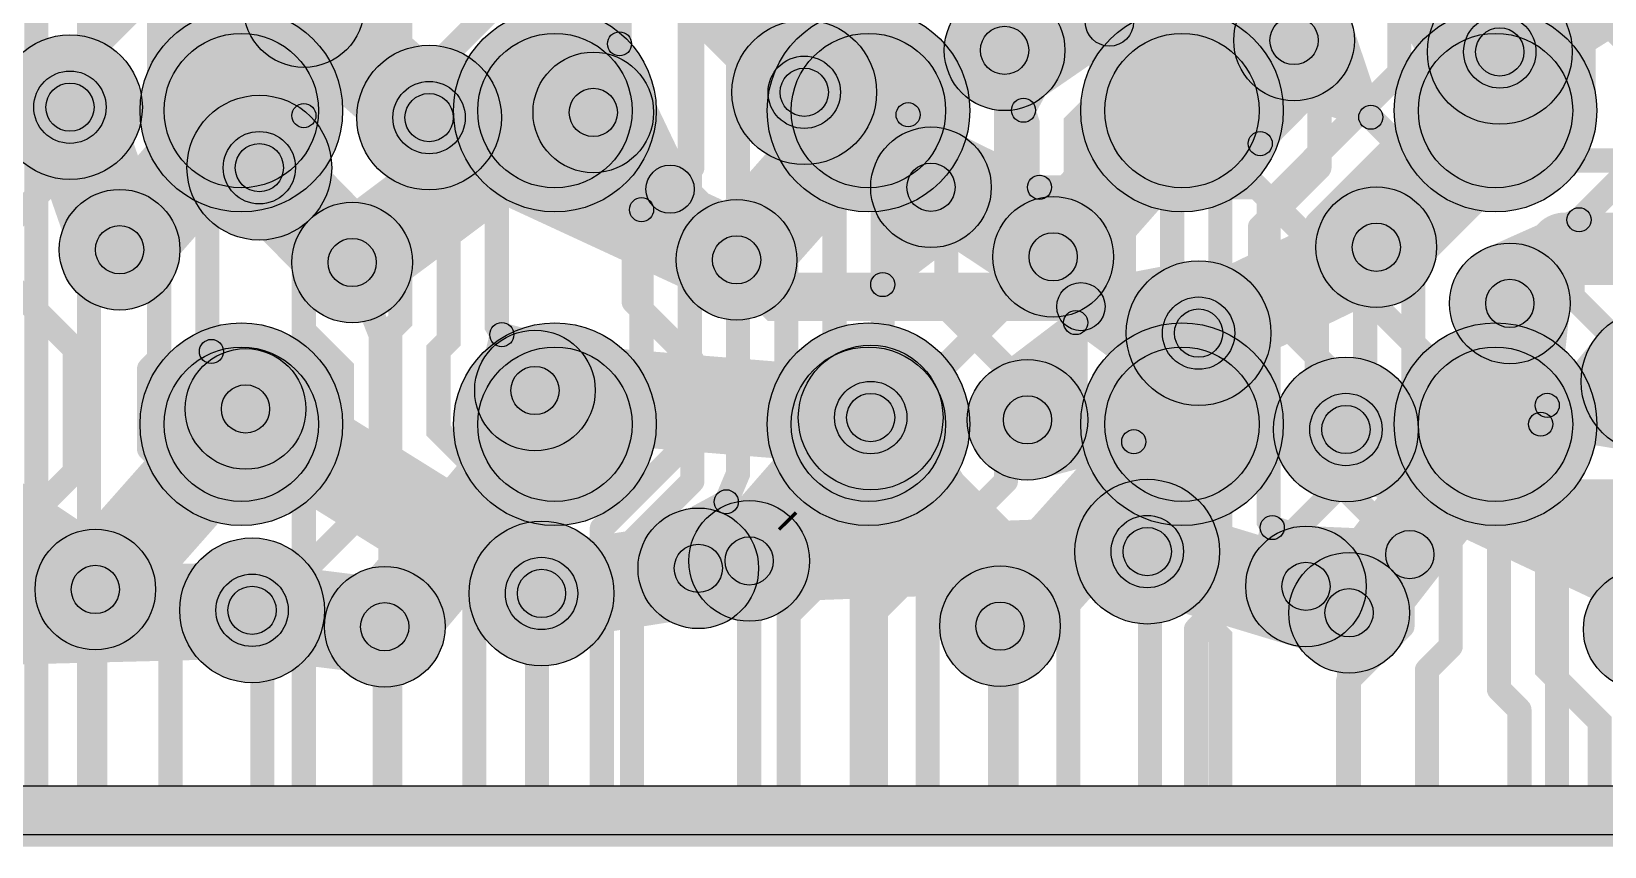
# Model space of a CAD drawing. Extents: x -8.7 to 8.7, y -8.7 to 8.7.
# Drawn here: x -6.935 to -3.674, y -8.675 to -6.986 of the extents above; entities that cross this region are included whole.
import ezdxf

# ---------------------------------------------------------------- set-up
doc = ezdxf.new("R2010")
doc.units = 0
doc.header["$MEASUREMENT"] = 0
doc.layers.get('0').update_dxf_attribs({"color": 1, "linetype": 'CONTINUOUS'})
for name, color, linetype in [('BOTTOMSOLDERMASK', 111, 'CONTINUOUS'), ('DRILL_1', 232, 'CONTINUOUS'), ('DRILL_2', 3, 'CONTINUOUS'), ('DRILL_3', 254, 'CONTINUOUS'), ('ETCHBACK_L01', 22, 'CONTINUOUS'), ('L01', 3, 'CONTINUOUS'), ('L02', 241, 'CONTINUOUS'), ('L03', 151, 'CONTINUOUS'), ('L04', 1, 'CONTINUOUS')]:
    doc.layers.add(name, color=color, linetype=linetype)

# ---------------------------------------------------------------- blocks, each defined once
blk = doc.blocks.new('_DCODE_19')
h = blk.add_hatch(color=256)
edge = h.paths.add_edge_path()
edge.add_arc((0, 0), 0.16, 0, 360)
blk.add_circle((0, 0), 0.16)
blk = doc.blocks.new('_DCODE_20')
h = blk.add_hatch(color=256)
edge = h.paths.add_edge_path()
edge.add_arc((0, 0), 0.05, 0, 360)
blk.add_circle((0, 0), 0.05)
blk = doc.blocks.new('_DCODE_21')
h = blk.add_hatch(color=256)
edge = h.paths.add_edge_path()
edge.add_arc((0, 0), 0.075, 0, 360)
blk.add_circle((0, 0), 0.075)
blk = doc.blocks.new('_DCODE_24')
h = blk.add_hatch(color=256)
edge = h.paths.add_edge_path()
edge.add_arc((0, 0), 0.025, 0, 360)
blk.add_circle((0, 0), 0.025)
blk = doc.blocks.new('_DCODE_23')
h = blk.add_hatch(color=256)
edge = h.paths.add_edge_path()
edge.add_arc((0, 0), 0.125, 0, 360)
blk.add_circle((0, 0), 0.125)
blk = doc.blocks.new('_DCODE_40')
h = blk.add_hatch(color=256)
edge = h.paths.add_edge_path()
edge.add_arc((0, 0), 0.15, 0, 360)
blk.add_circle((0, 0), 0.15)
blk = doc.blocks.new('_DCODE_47')
h = blk.add_hatch(color=256)
edge = h.paths.add_edge_path()
edge.add_arc((0, 0), 0.21, 0, 360)
blk.add_circle((0, 0), 0.21)

msp = doc.modelspace()

# ---------------------------------------------------------------- hatches: boundary and pattern name
at = {"layer": 'BOTTOMSOLDERMASK'}
msp.add_hatch(color=256, dxfattribs=at).paths.add_polyline_path([(7.85, -8.55), (-7.6, -8.55), (-7.6, -8.65), (7.85, -8.65)])
at = {"layer": 'ETCHBACK_L01'}
msp.add_hatch(color=256, dxfattribs=at).paths.add_polyline_path([(7.6, -8.55), (-7.6, -8.55), (-7.6, -8.65), (7.6, -8.65)])

# ---------------------------------------------------------------- linework, layer by layer
at = {"layer": 'BOTTOMSOLDERMASK'}
msp.add_lwpolyline([(7.85, -8.55), (-7.6, -8.55), (-7.6, -8.65), (7.85, -8.65)], close=True, dxfattribs=at)
at = {"layer": 'ETCHBACK_L01'}
msp.add_lwpolyline([(7.6, -8.55), (-7.6, -8.55), (-7.6, -8.65), (7.6, -8.65)], close=True, dxfattribs=at)
at = {"layer": 'L01', "const_width": 0.05}
for points in [[(-6.56207, -7.64916), (-6.57037, -7.63519), (-6.57037, -6.43902), (-6.34661, -6.21526), (-6.34661, -5.70106), (-6.00844, -5.36289), (-6.00531, -5.36289), (-5.9841, -5.34168), (-5.97783, -5.34168)], [(-6.81598, -5.88103), (-6.81598, -8.65)], [(-5.96003, -7.61428), (-5.97037, -7.59688), (-5.97037, -7.07087), (-5.83803, -6.93853), (-5.83803, -6.46098), (-5.55761, -6.18056), (-5.55761, -6.02097), (-5.428, -5.89136)], [(-5.4948, -7.96064), (-5.47037, -7.90248), (-5.47037, -6.51764), (-5.25761, -6.30488), (-5.25761, -6.18522), (-5.19026, -6.11787), (-5.15048, -6.03831), (-5.15048, -6.03816), (-5.14486, -6.03254)], [(-6.67037, -7.66266), (-6.67037, -6.26165)], [(-4.77037, -7.58925), (-4.77037, -7.1766), (-4.71773, -7.12396), (-4.71773, -6.36856), (-4.68866, -6.30317), (-4.67295, -6.26783)], [(-5.93803, -6.33296), (-5.93803, -6.89709), (-6.07037, -7.02943), (-6.07037, -7.62616), (-6.09131, -7.6471), (-6.09131, -7.81282), (-6.01683, -7.8873), (-6.01683, -8.65)], [(-5.71611, -6.4805), (-5.71611, -7.01164)], [(-5.57037, -6.4762), (-5.57037, -7.83332)], [(-4.36292, -8.01409), (-4.37037, -8.00114), (-4.37037, -7.34236), (-4.09925, -7.07124), (-4.09925, -6.63103), (-4.09317, -6.50156)], [(-3.96957, -6.50157), (-3.99822, -7.11165)], [(-3.84613, -6.50158), (-3.87567, -7.13054)], [(-3.72688, -7.37623), (-3.61267, -7.26202), (-3.61267, -6.50159)], [(-3.71772, -6.50159), (-3.71772, -7.11403)], [(-4.61773, -6.54034), (-4.61773, -7.1654)], [(-5.37037, -6.55908), (-5.37037, -7.99799)], [(-4.51773, -6.66673), (-4.51773, -7.20684)], [(-6.92505, -6.74335), (-6.92505, -8.65)], [(-6.17037, -6.7536), (-6.17037, -7.58472), (-6.19131, -7.60566), (-6.19131, -8.65)], [(-5.27037, -6.8105), (-5.27037, -7.95655), (-5.21408, -8.01284), (-5.21408, -8.65)], [(-5.11773, -6.94225), (-5.11773, -7.15849)], [(-3.99822, -7.11165), (-4.27037, -7.3838)], [(-3.87567, -7.13054), (-4.17037, -7.42524)], [(-3.71772, -7.11403), (-4.07037, -7.46668)], [(-6.37037, -7.16042), (-6.37037, -7.60635), (-6.29131, -7.68541), (-6.29131, -7.85113), (-6.37037, -7.93019), (-6.37037, -8.65)], [(-4.87853, -7.14926), (-4.87037, -7.17511), (-4.87037, -7.50795), (-5.07037, -7.70795), (-5.07037, -7.87367), (-4.91349, -8.03055), (-4.91349, -8.65)], [(-4.61773, -7.1654), (-4.67037, -7.21804)], [(-4.67037, -7.21804), (-4.67037, -7.92433)], [(-4.51773, -7.20684), (-4.57037, -7.25948)], [(-4.38788, -7.21843), (-4.47037, -7.30092), (-4.47037, -8.03042), (-4.49294, -8.05299), (-4.49294, -8.21871), (-4.47037, -8.24128), (-4.47037, -8.65)], [(-4.57037, -7.25948), (-4.57037, -7.96577)], [(-5.67037, -7.35529), (-5.67037, -7.79188), (-5.88724, -8.00875), (-5.88724, -8.65)], [(-4.27037, -7.3838), (-4.27037, -7.87556)], [(-4.17037, -7.42524), (-4.17037, -7.83412)], [(-4.07037, -7.46668), (-4.07037, -7.79268)], [(-5.17037, -7.51048), (-5.17037, -7.91511), (-5.07728, -8.0082), (-5.07728, -8.65)], [(-6.69131, -7.68541), (-6.6697, -7.6638)], [(-6.69131, -7.85113), (-6.69131, -7.68541)], [(-6.6697, -7.6638), (-6.67037, -7.66266)], [(-3.79294, -7.7608), (-3.79294, -8.30782), (-3.68429, -8.41647), (-3.68429, -8.65)], [(-4.07037, -7.79268), (-3.89294, -7.97011)], [(-6.64679, -7.89565), (-6.69131, -7.85113)], [(-5.57037, -7.83332), (-5.75271, -8.01566)], [(-4.17037, -7.83412), (-3.99294, -8.01155)], [(-4.27037, -7.87556), (-4.09294, -8.05299)], [(-6.64679, -8.64687), (-6.64679, -7.89565)], [(-4.67037, -7.92433), (-4.7857, -8.03966)], [(-4.57037, -7.96577), (-4.61615, -8.01155)], [(-3.89294, -7.97011), (-3.89294, -8.34926)], [(-5.37037, -7.99799), (-5.36527, -8.0031)], [(-5.36527, -8.0031), (-5.31997, -8.0484)], [(-4.61615, -8.01155), (-4.61615, -8.65)], [(-3.99294, -8.01155), (-3.99294, -8.26015)], [(-5.75271, -8.01566), (-5.75271, -8.65)], [(-4.7857, -8.03966), (-4.7857, -8.65)], [(-5.31997, -8.0484), (-5.31997, -8.14864)], [(-4.09294, -8.05299), (-4.09294, -8.21871)], [(-5.31997, -8.14864), (-5.36527, -8.19394)], [(-5.36527, -8.19394), (-5.36527, -8.65)], [(-4.09294, -8.21871), (-4.20557, -8.33134)], [(-3.99294, -8.26015), (-4.04231, -8.30952)], [(-4.20557, -8.33134), (-4.20557, -8.65)], [(-4.04231, -8.30952), (-4.04231, -8.65)], [(-3.89294, -8.34926), (-3.85041, -8.39179)], [(-3.85041, -8.39179), (-3.85041, -8.65)], [(8.65, -8.65), (-8.65, -8.65)]]:
    msp.add_lwpolyline(points, dxfattribs=at)
at = {"layer": 'L01', "const_width": 0.025}
for points in [[(-5.70361, -7.01164, 1), (-5.72861, -7.01164, 1)], [(-3.98572, -7.11165, 1), (-4.01072, -7.11165, 1)], [(-3.86317, -7.13054, 1), (-3.88817, -7.13054, 1)], [(-3.70522, -7.11403, 1), (-3.73022, -7.11403, 1)], [(-6.35787, -7.16042, 1), (-6.38287, -7.16042, 1)], [(-5.10523, -7.15849, 1), (-5.13023, -7.15849, 1)], [(-4.86603, -7.14926, 1), (-4.89103, -7.14926, 1)], [(-4.60523, -7.1654, 1), (-4.63023, -7.1654, 1)], [(-4.65787, -7.21804, 1), (-4.68287, -7.21804, 1)], [(-4.50523, -7.20684, 1), (-4.53023, -7.20684, 1)], [(-4.37538, -7.21843, 1), (-4.40038, -7.21843, 1)], [(-4.55787, -7.25948, 1), (-4.58287, -7.25948, 1)], [(-5.65787, -7.35529, 1), (-5.68287, -7.35529, 1)], [(-4.25787, -7.3838, 1), (-4.28287, -7.3838, 1)], [(-3.71438, -7.37623, 1), (-3.73938, -7.37623, 1)], [(-4.15787, -7.42524, 1), (-4.18287, -7.42524, 1)], [(-4.05787, -7.46668, 1), (-4.08287, -7.46668, 1)], [(-5.15787, -7.51048, 1), (-5.18287, -7.51048, 1)], [(-4.75787, -7.58925, 1), (-4.78287, -7.58925, 1)], [(-5.94753, -7.61428, 1), (-5.97253, -7.61428, 1)], [(-6.54957, -7.64916, 1), (-6.57457, -7.64916, 1)], [(-6.67881, -7.68541, 1), (-6.70381, -7.68541, 1)], [(-6.67881, -7.68541, 1), (-6.70381, -7.68541, 1)], [(-6.65787, -7.66266, 1), (-6.68287, -7.66266, 1)], [(-6.65787, -7.66266, 1), (-6.68287, -7.66266, 1)], [(-6.6572, -7.6638, 1), (-6.6822, -7.6638, 1)], [(-6.6572, -7.6638, 1), (-6.6822, -7.6638, 1)], [(-3.78044, -7.7608, 1), (-3.80544, -7.7608, 1)], [(-4.05787, -7.79268, 1), (-4.08287, -7.79268, 1)], [(-6.67881, -7.85113, 1), (-6.70381, -7.85113, 1)], [(-6.67881, -7.85113, 1), (-6.70381, -7.85113, 1)], [(-5.55787, -7.83332, 1), (-5.58287, -7.83332, 1)], [(-4.15787, -7.83412, 1), (-4.18287, -7.83412, 1)], [(-4.25787, -7.87556, 1), (-4.28287, -7.87556, 1)], [(-6.63429, -7.89565, 1), (-6.65929, -7.89565, 1)], [(-6.63429, -7.89565, 1), (-6.65929, -7.89565, 1)], [(-4.65787, -7.92433, 1), (-4.68287, -7.92433, 1)], [(-5.4823, -7.96064, 1), (-5.5073, -7.96064, 1)], [(-4.55787, -7.96577, 1), (-4.58287, -7.96577, 1)], [(-3.88044, -7.97011, 1), (-3.90544, -7.97011, 1)], [(-5.35787, -7.99799, 1), (-5.38287, -7.99799, 1)], [(-5.35277, -8.0031, 1), (-5.37777, -8.0031, 1)], [(-4.60365, -8.01155, 1), (-4.62865, -8.01155, 1)], [(-4.35042, -8.01409, 1), (-4.37542, -8.01409, 1)], [(-3.98044, -8.01155, 1), (-4.00544, -8.01155, 1)], [(-5.74021, -8.01566, 1), (-5.76521, -8.01566, 1)], [(-4.7732, -8.03966, 1), (-4.7982, -8.03966, 1)], [(-4.7732, -8.03966, 1), (-4.7982, -8.03966, 1)], [(-5.30747, -8.0484, 1), (-5.33247, -8.0484, 1)], [(-4.08044, -8.05299, 1), (-4.10544, -8.05299, 1)], [(-5.30747, -8.14864, 1), (-5.33247, -8.14864, 1)], [(-5.35277, -8.19394, 1), (-5.37777, -8.19394, 1)], [(-4.08044, -8.21871, 1), (-4.10544, -8.21871, 1)], [(-3.98044, -8.26015, 1), (-4.00544, -8.26015, 1)], [(-4.19307, -8.33134, 1), (-4.21807, -8.33134, 1)], [(-4.02981, -8.30952, 1), (-4.05481, -8.30952, 1)], [(-3.88044, -8.34926, 1), (-3.90544, -8.34926, 1)], [(-3.83791, -8.39179, 1), (-3.86291, -8.39179, 1)], [(-6.91255, -8.65, 1), (-6.93755, -8.65, 1)], [(-6.80348, -8.65, 1), (-6.82848, -8.65, 1)], [(-6.63429, -8.64687, 1), (-6.65929, -8.64687, 1)], [(-6.35787, -8.65, 1), (-6.38287, -8.65, 1)], [(-6.17881, -8.65, 1), (-6.20381, -8.65, 1)], [(-6.00433, -8.65, 1), (-6.02933, -8.65, 1)], [(-5.87474, -8.65, 1), (-5.89974, -8.65, 1)], [(-5.74021, -8.65, 1), (-5.76521, -8.65, 1)], [(-5.35277, -8.65, 1), (-5.37777, -8.65, 1)], [(-5.20158, -8.65, 1), (-5.22658, -8.65, 1)], [(-5.06478, -8.65, 1), (-5.08978, -8.65, 1)], [(-4.90099, -8.65, 1), (-4.92599, -8.65, 1)], [(-4.7732, -8.65, 1), (-4.7982, -8.65, 1)], [(-4.60365, -8.65, 1), (-4.62865, -8.65, 1)], [(-4.45787, -8.65, 1), (-4.48287, -8.65, 1)], [(-4.19307, -8.65, 1), (-4.21807, -8.65, 1)], [(-4.02981, -8.65, 1), (-4.05481, -8.65, 1)], [(-3.83791, -8.65, 1), (-3.86291, -8.65, 1)], [(-3.67179, -8.65, 1), (-3.69679, -8.65, 1)]]:
    msp.add_lwpolyline(points, format="xyb", close=True, dxfattribs=at)
at = {"layer": 'L01'}
for points in [[(-4.80397, -6.817), (-4.79292, -7.01826), (-4.84512, -6.79932), (-4.99869, -6.92987)], [(-6.25839, -6.99097), (-6.34797, -7.17153), (-6.48235, -6.99097), (-6.39277, -7.17153)], [(-5.69222, -7.00427), (-5.6569, -7.11871), (-5.729, -6.99022), (-5.83162, -7.05199)], [(-4.22866, -7.09234), (-4.37007, -7.23597), (-4.44145, -7.02252), (-4.41262, -7.22201)], [(-4.81341, -7.08184), (-4.85657, -7.1612), (-4.97056, -7.13146), (-4.88965, -7.17165)], [(-5.10302, -7.13828), (-5.00048, -7.21291), (-5.14137, -7.15035), (-5.18265, -7.27026)], [(-5.64537, -7.15373), (-5.64537, -7.35529), (-5.84599, -7.25326), (-5.68549, -7.3752)], [(-4.99475, -7.40845), (-5.15525, -7.53039), (-5.19537, -7.30892), (-5.19537, -7.51048)], [(-3.92119, -7.43534), (-3.73704, -7.35339), (-3.74869, -7.57816), (-3.70254, -7.38195)], [(-3.74611, -7.56317), (-3.76809, -7.76353), (-3.95639, -7.64024), (-3.81014, -7.77894)], [(-6.0068, -7.70234), (-5.98434, -7.60846), (-5.86033, -7.61532), (-5.95351, -7.59015)], [(-4.94599, -7.69128), (-4.78549, -7.56934), (-4.74537, -7.79081), (-4.74537, -7.58925)], [(-6.60752, -7.74385), (-6.58654, -7.64402), (-6.45718, -7.65453), (-6.55488, -7.62521)], [(-5.60918, -7.99406), (-5.50669, -7.93865), (-5.43858, -8.06571), (-5.47077, -7.95373)], [(-4.4091, -8.11117), (-4.38737, -8.00889), (-4.25579, -8.02306), (-4.3551, -7.99034)], [(-3.60318, -8.05397), (-3.51243, -8.13767), (-3.64238, -8.06096), (-3.69864, -8.17084)]]:
    msp.add_solid(points, dxfattribs=at)
at = {"layer": 'L02'}
for points, const_width in [([(-7.54971, -5.26091), (-7.54971, -5.41015), (-7.176, -5.78386), (-7.176, -6.00663), (-7.07359, -6.10904), (-6.98673, -6.10904), (-6.7996, -6.29617), (-6.7996, -6.96795), (-6.85523, -7.14295)], 0.05), ([(-4.09218, -6.87964), (-4.12453, -6.87964), (-4.22453, -6.77964), (-4.51352, -6.77964), (-4.70047, -6.96659)], 0.1), ([(-6.11076, -7.16453), (-6.37037, -6.93542)], 0.2), ([(-5.3331, -7.11203), (-5.5414, -6.90373)], 0.15), ([(-6.6996, -6.90467), (-6.511, -7.09327)], 0.05), ([(-6.511, -7.09327), (-6.4627, -7.26827)], 0.05), ([(-4.15863, -7.16374), (-4.06902, -7.25335), (-3.48098, -7.25335), (-3.47774, -7.25011)], 0.05), ([(-4.75949, -7.55626), (-4.77965, -7.5361), (-5.388, -7.5361), (-5.61127, -7.31283)], 0.1), ([(-3.80637, -7.79978), (-3.90299, -7.79978), (-4.39385, -7.30892), (-4.84537, -7.30892)], 0.05), ([(-3.75716, -7.43633), (-3.87037, -7.54954)], 0.15), ([(-3.31678, -7.43633), (-3.75716, -7.43633)], 0.15), ([(-5.89131, -7.72996), (-5.19537, -7.7861)], 0.2), ([(-6.49131, -7.76827), (-5.87771, -8.15059)], 0.2), ([(-4.64998, -7.83612), (-4.38514, -7.83612), (-4.21014, -7.81085)], 0.05), ([(-3.97168, -7.96398), (-4.07777, -8.07007)], 0.1), ([(-3.4685, -7.96398), (-3.97168, -7.96398)], 0.1), ([(-4.62208, -8.06389), (-5.55271, -8.09852)], 0.15), ([(-8.0439, -8.22476), (-6.47771, -8.18554)], 0.2), ([(8.65, -8.65), (-8.65, -8.65)], 0.05)]:
    msp.add_lwpolyline(points, dxfattribs=dict(at, const_width=const_width))
for points, const_width in [([(-6.32037, -6.93542, 1), (-6.42037, -6.93542, 1)], 0.1), ([(-4.67547, -6.96659, 1), (-4.72547, -6.96659, 1)], 0.05), ([(-5.2956, -7.11203, 1), (-5.3706, -7.11203, 1)], 0.075), ([(-6.4985, -7.09327, 1), (-6.5235, -7.09327, 1)], 0.025), ([(-6.4985, -7.09327, 1), (-6.5235, -7.09327, 1)], 0.025), ([(-6.06076, -7.16453, 1), (-6.16076, -7.16453, 1)], 0.1), ([(-6.84273, -7.14295, 1), (-6.86773, -7.14295, 1)], 0.025), ([(-4.14613, -7.16374, 1), (-4.17113, -7.16374, 1)], 0.025), ([(-6.4502, -7.26827, 1), (-6.4752, -7.26827, 1)], 0.025), ([(-5.58627, -7.31283, 1), (-5.63627, -7.31283, 1)], 0.05), ([(-4.83287, -7.30892, 1), (-4.85787, -7.30892, 1)], 0.025), ([(-3.71966, -7.43633, 1), (-3.79466, -7.43633, 1)], 0.075), ([(-3.83287, -7.54954, 1), (-3.90787, -7.54954, 1)], 0.075), ([(-4.73449, -7.55626, 1), (-4.78449, -7.55626, 1)], 0.05), ([(-5.84131, -7.72996, 1), (-5.94131, -7.72996, 1)], 0.1), ([(-6.44131, -7.76827, 1), (-6.54131, -7.76827, 1)], 0.1), ([(-5.14537, -7.7861, 1), (-5.24537, -7.7861, 1)], 0.1), ([(-4.19764, -7.81085, 1), (-4.22264, -7.81085, 1)], 0.025), ([(-3.79387, -7.79978, 1), (-3.81887, -7.79978, 1)], 0.025), ([(-4.63748, -7.83612, 1), (-4.66248, -7.83612, 1)], 0.025), ([(-3.94668, -7.96398, 1), (-3.99668, -7.96398, 1)], 0.05), ([(-3.94668, -7.96398, 1), (-3.99668, -7.96398, 1)], 0.05), ([(-4.58458, -8.06389, 1), (-4.65958, -8.06389, 1)], 0.075), ([(-4.05277, -8.07007, 1), (-4.10277, -8.07007, 1)], 0.05), ([(-5.82771, -8.15059, 1), (-5.92771, -8.15059, 1)], 0.1), ([(-5.51521, -8.09852, 1), (-5.59021, -8.09852, 1)], 0.075), ([(-6.42771, -8.18554, 1), (-6.52771, -8.18554, 1)], 0.1)]:
    msp.add_lwpolyline(points, format="xyb", close=True, dxfattribs=dict(at, const_width=const_width))
for points in [[(-4.02123, -7.10317), (-4.13552, -6.90458), (-3.85767, -6.88215), (-4.081, -6.83091)], [(-4.67212, -7.00778), (-4.84685, -7.12807), (-4.69664, -6.91674), (-4.90816, -6.90048)], [(-4.19927, -6.96474), (-4.13494, -7.15576), (-4.35763, -7.1231), (-4.16661, -7.18743)], [(-5.63282, -7.35795), (-5.82424, -7.26653), (-5.56615, -7.29128), (-5.65757, -7.09986)], [(-4.83426, -7.33132), (-5.01482, -7.4209), (-4.83426, -7.28652), (-5.01482, -7.19694)], [(-4.60429, -7.73208), (-4.78906, -7.59658), (-4.54395, -7.46383), (-4.76895, -7.50716)], [(-3.59672, -7.85937), (-3.8104, -7.82445), (-3.68865, -7.61636), (-3.82572, -7.78395)], [(-4.79341, -7.69231), (-4.63459, -7.81642), (-4.83851, -7.91168), (-4.64361, -7.86029)], [(-4.04805, -8.11028), (-4.21864, -8.23637), (-4.07561, -8.02012), (-4.28754, -8.01097)]]:
    msp.add_solid(points, dxfattribs=at)
at = {"layer": 'L03', "const_width": 0.2}
for points in [[(-3.89122, -7.02835), (-3.49721, -6.78313)], [(-6.85523, -7.14295), (-6.75234, -7.43826)], [(-5.3331, -7.11203), (-4.81711, -7.45303)], [(-6.11076, -7.16453), (-5.47334, -7.45926)], [(-6.4627, -7.26827), (-6.27021, -7.4647)], [(-4.51558, -7.61112), (-4.14721, -7.43313)], [(-6.80271, -8.14226), (-7.33758, -7.78607)], [(-5.19537, -7.7861), (-4.92726, -8.21833)], [(-3.53026, -8.13031), (-4.21014, -7.81085)], [(-5.87771, -8.15059), (-5.44721, -8.08313)], [(-4.62208, -8.06389), (-4.2037, -8.19063)], [(-6.20271, -8.21955), (-6.47771, -8.18554)]]:
    msp.add_lwpolyline(points, dxfattribs=at)
at = {"layer": 'L03', "const_width": 0.1}
for points in [[(-3.84122, -7.02835, 1), (-3.94122, -7.02835, 1)], [(-6.80523, -7.14295, 1), (-6.90523, -7.14295, 1)], [(-5.2831, -7.11203, 1), (-5.3831, -7.11203, 1)], [(-6.06076, -7.16453, 1), (-6.16076, -7.16453, 1)], [(-6.4127, -7.26827, 1), (-6.5127, -7.26827, 1)], [(-4.09721, -7.43313, 1), (-4.19721, -7.43313, 1)], [(-6.70234, -7.43826, 1), (-6.80234, -7.43826, 1)], [(-6.22021, -7.4647, 1), (-6.32021, -7.4647, 1)], [(-5.42334, -7.45926, 1), (-5.52334, -7.45926, 1)], [(-4.76711, -7.45303, 1), (-4.86711, -7.45303, 1)], [(-4.46558, -7.61112, 1), (-4.56558, -7.61112, 1)], [(-5.14537, -7.7861, 1), (-5.24537, -7.7861, 1)], [(-4.16014, -7.81085, 1), (-4.26014, -7.81085, 1)], [(-5.39721, -8.08313, 1), (-5.49721, -8.08313, 1)], [(-4.57208, -8.06389, 1), (-4.67208, -8.06389, 1)], [(-6.75271, -8.14226, 1), (-6.85271, -8.14226, 1)], [(-5.82771, -8.15059, 1), (-5.92771, -8.15059, 1)], [(-6.42771, -8.18554, 1), (-6.52771, -8.18554, 1)], [(-6.15271, -8.21955, 1), (-6.25271, -8.21955, 1)], [(-4.87726, -8.21833, 1), (-4.97726, -8.21833, 1)], [(-4.1537, -8.19063, 1), (-4.2537, -8.19063, 1)]]:
    msp.add_lwpolyline(points, format="xyb", close=True, dxfattribs=at)
at = {"layer": 'L04'}
for points, const_width in [([(-6.56868, -6.785), (-6.81, -7.02632)], 0.05), ([(-5.01696, -6.88604), (-4.915, -6.988)], 0.05), ([(-4.4036, -6.89334), (-4.265, -7.03194)], 0.05), ([(-3.73835, -6.8994), (-3.615, -7.02275)], 0.05), ([(-5.565, -6.95613), (-5.565, -7.26806)], 0.05), ([(-4.915, -6.988), (-4.915, -7.26806)], 0.05), ([(-6.81, -7.02632), (-6.81, -7.21306)], 0.05), ([(-4.265, -7.03194), (-4.265, -7.26806)], 0.05), ([(-6.5, -7.15), (-6.75234, -7.43826)], 0.2), ([(-5.85, -7.15), (-6.27021, -7.4647)], 0.2), ([(-5.2, -7.15), (-5.47334, -7.45926)], 0.2), ([(-4.55, -7.15), (-4.81711, -7.45303)], 0.2), ([(-3.9, -7.15), (-4.14721, -7.43313)], 0.2), ([(-6.81, -7.21306), (-6.99392, -7.39698)], 0.05), ([(-5.565, -7.26806), (-5.6867, -7.38976)], 0.05), ([(-4.915, -7.26806), (-5.03861, -7.39167)], 0.05), ([(-4.265, -7.26806), (-4.38836, -7.39142)], 0.05), ([(-3.615, -7.26806), (-3.74018, -7.39324)], 0.05), ([(-5.6867, -7.38976), (-5.6867, -7.54608)], 0.05), ([(-5.03861, -7.39167), (-5.03861, -7.55833)], 0.05), ([(-4.38836, -7.39142), (-4.38836, -7.54199)], 0.05), ([(-3.74018, -7.39324), (-3.74018, -7.5355)], 0.05), ([(-6.27021, -7.4647), (-6.21129, -7.6147)], 0.05), ([(-6.99392, -7.49564), (-6.84525, -7.64431)], 0.05), ([(-5.6867, -7.54608), (-5.565, -7.66778)], 0.05), ([(-4.38836, -7.54199), (-4.24, -7.69035)], 0.05), ([(-3.74018, -7.5355), (-3.58706, -7.68862)], 0.05), ([(-5.03861, -7.55833), (-4.915, -7.68194)], 0.05), ([(-6.21129, -7.6147), (-6.21129, -7.94527)], 0.05), ([(-6.84525, -7.64431), (-6.84525, -7.89831)], 0.05), ([(-5.565, -7.66778), (-5.565, -7.91806)], 0.05), ([(-4.915, -7.68194), (-4.915, -7.91806)], 0.05), ([(-4.24, -7.69035), (-4.24, -7.94407)], 0.05), ([(-6.80271, -8.14226), (-6.5, -7.8)], 0.2), ([(-6.20271, -8.21955), (-5.85, -7.8)], 0.2), ([(-5.2, -7.8), (-5.44721, -8.08313)], 0.2), ([(-4.92726, -8.21833), (-4.55, -7.8)], 0.2), ([(-3.9, -7.8), (-4.2037, -8.19063)], 0.2), ([(-6.84525, -7.89831), (-7.08142, -8.13448)], 0.05), ([(-3.58706, -7.89012), (-3.77249, -8.07555)], 0.05), ([(-6.21129, -7.94527), (-6.45655, -8.19053)], 0.05), ([(-5.565, -7.91806), (-5.69018, -8.04324)], 0.05), ([(-4.915, -7.91806), (-5.18465, -8.18771)], 0.05), ([(-4.24, -7.94407), (-4.52109, -8.22516)], 0.05), ([(-5.69018, -8.04324), (-5.69018, -8.65)], 0.05), ([(-3.77249, -8.07555), (-3.77249, -8.65)], 0.05), ([(-5.44721, -8.08313), (-5.44721, -8.65)], 0.05), ([(-6.80271, -8.14226), (-6.80271, -8.65)], 0.05), ([(-6.45655, -8.19053), (-6.45655, -8.65)], 0.05), ([(-5.18465, -8.18771), (-5.18465, -8.65)], 0.05), ([(-4.2037, -8.19063), (-4.2037, -8.65)], 0.05), ([(-6.20271, -8.21955), (-6.20271, -8.65)], 0.05), ([(-4.92726, -8.21833), (-4.92726, -8.65)], 0.05), ([(-4.52109, -8.22516), (-4.52109, -8.65)], 0.05), ([(8.65, -8.65), (-8.65, -8.65)], 0.05), ([(-4.92726, -8.65), (-4.92522, -8.65)], 0.05)]:
    msp.add_lwpolyline(points, dxfattribs=dict(at, const_width=const_width))
for points, const_width in [([(-4.9025, -6.988, 1), (-4.9275, -6.988, 1)], 0.025), ([(-6.7975, -7.02632, 1), (-6.8225, -7.02632, 1)], 0.025), ([(-4.2525, -7.03194, 1), (-4.2775, -7.03194, 1)], 0.025), ([(-6.45, -7.15, 1), (-6.55, -7.15, 1)], 0.1), ([(-5.8, -7.15, 1), (-5.9, -7.15, 1)], 0.1), ([(-5.15, -7.15, 1), (-5.25, -7.15, 1)], 0.1), ([(-4.5, -7.15, 1), (-4.6, -7.15, 1)], 0.1), ([(-3.85, -7.15, 1), (-3.95, -7.15, 1)], 0.1), ([(-6.7975, -7.21306, 1), (-6.8225, -7.21306, 1)], 0.025), ([(-5.5525, -7.26806, 1), (-5.5775, -7.26806, 1)], 0.025), ([(-4.9025, -7.26806, 1), (-4.9275, -7.26806, 1)], 0.025), ([(-4.2525, -7.26806, 1), (-4.2775, -7.26806, 1)], 0.025), ([(-4.09721, -7.43313, 1), (-4.19721, -7.43313, 1)], 0.1), ([(-6.70234, -7.43826, 1), (-6.80234, -7.43826, 1)], 0.1), ([(-6.22021, -7.4647, 1), (-6.32021, -7.4647, 1)], 0.1), ([(-5.6742, -7.38976, 1), (-5.6992, -7.38976, 1)], 0.025), ([(-5.42334, -7.45926, 1), (-5.52334, -7.45926, 1)], 0.1), ([(-5.02611, -7.39167, 1), (-5.05111, -7.39167, 1)], 0.025), ([(-4.76711, -7.45303, 1), (-4.86711, -7.45303, 1)], 0.1), ([(-4.37586, -7.39142, 1), (-4.40086, -7.39142, 1)], 0.025), ([(-3.72768, -7.39324, 1), (-3.75268, -7.39324, 1)], 0.025), ([(-6.25771, -7.4647, 1), (-6.28271, -7.4647, 1)], 0.025), ([(-5.6742, -7.54608, 1), (-5.6992, -7.54608, 1)], 0.025), ([(-4.37586, -7.54199, 1), (-4.40086, -7.54199, 1)], 0.025), ([(-3.72768, -7.5355, 1), (-3.75268, -7.5355, 1)], 0.025), ([(-5.02611, -7.55833, 1), (-5.05111, -7.55833, 1)], 0.025), ([(-6.19879, -7.6147, 1), (-6.22379, -7.6147, 1)], 0.025), ([(-6.83275, -7.64431, 1), (-6.85775, -7.64431, 1)], 0.025), ([(-5.5525, -7.66778, 1), (-5.5775, -7.66778, 1)], 0.025), ([(-4.9025, -7.68194, 1), (-4.9275, -7.68194, 1)], 0.025), ([(-4.2275, -7.69035, 1), (-4.2525, -7.69035, 1)], 0.025), ([(-6.45, -7.8, 1), (-6.55, -7.8, 1)], 0.1), ([(-5.8, -7.8, 1), (-5.9, -7.8, 1)], 0.1), ([(-5.15, -7.8, 1), (-5.25, -7.8, 1)], 0.1), ([(-4.5, -7.8, 1), (-4.6, -7.8, 1)], 0.1), ([(-3.85, -7.8, 1), (-3.95, -7.8, 1)], 0.1), ([(-6.83275, -7.89831, 1), (-6.85775, -7.89831, 1)], 0.025), ([(-6.19879, -7.94527, 1), (-6.22379, -7.94527, 1)], 0.025), ([(-5.5525, -7.91806, 1), (-5.5775, -7.91806, 1)], 0.025), ([(-4.9025, -7.91806, 1), (-4.9275, -7.91806, 1)], 0.025), ([(-4.2275, -7.94407, 1), (-4.2525, -7.94407, 1)], 0.025), ([(-5.39721, -8.08313, 1), (-5.49721, -8.08313, 1)], 0.1), ([(-5.67768, -8.04324, 1), (-5.70268, -8.04324, 1)], 0.025), ([(-5.67768, -8.04324, 1), (-5.70268, -8.04324, 1)], 0.025), ([(-6.75271, -8.14226, 1), (-6.85271, -8.14226, 1)], 0.1), ([(-3.75999, -8.07555, 1), (-3.78499, -8.07555, 1)], 0.025), ([(-3.75999, -8.07555, 1), (-3.78499, -8.07555, 1)], 0.025), ([(-5.43471, -8.08313, 1), (-5.45971, -8.08313, 1)], 0.025), ([(-6.79021, -8.14226, 1), (-6.81521, -8.14226, 1)], 0.025), ([(-6.15271, -8.21955, 1), (-6.25271, -8.21955, 1)], 0.1), ([(-4.87726, -8.21833, 1), (-4.97726, -8.21833, 1)], 0.1), ([(-4.1537, -8.19063, 1), (-4.2537, -8.19063, 1)], 0.1), ([(-6.44405, -8.19053, 1), (-6.46905, -8.19053, 1)], 0.025), ([(-6.44405, -8.19053, 1), (-6.46905, -8.19053, 1)], 0.025), ([(-5.17215, -8.18771, 1), (-5.19715, -8.18771, 1)], 0.025), ([(-5.17215, -8.18771, 1), (-5.19715, -8.18771, 1)], 0.025), ([(-4.1912, -8.19063, 1), (-4.2162, -8.19063, 1)], 0.025), ([(-6.19021, -8.21955, 1), (-6.21521, -8.21955, 1)], 0.025), ([(-4.91476, -8.21833, 1), (-4.93976, -8.21833, 1)], 0.025), ([(-4.50859, -8.22516, 1), (-4.53359, -8.22516, 1)], 0.025), ([(-6.79021, -8.65, 1), (-6.81521, -8.65, 1)], 0.025), ([(-6.44405, -8.65, 1), (-6.46905, -8.65, 1)], 0.025), ([(-6.19021, -8.65, 1), (-6.21521, -8.65, 1)], 0.025), ([(-5.67768, -8.65, 1), (-5.70268, -8.65, 1)], 0.025), ([(-5.43471, -8.65, 1), (-5.45971, -8.65, 1)], 0.025), ([(-5.17215, -8.65, 1), (-5.19715, -8.65, 1)], 0.025), ([(-4.91476, -8.65, 1), (-4.93976, -8.65, 1)], 0.025), ([(-4.91476, -8.65, 1), (-4.93976, -8.65, 1)], 0.025), ([(-4.91272, -8.65, 1), (-4.93772, -8.65, 1)], 0.025), ([(-4.50859, -8.65, 1), (-4.53359, -8.65, 1)], 0.025), ([(-4.1912, -8.65, 1), (-4.2162, -8.65, 1)], 0.025), ([(-3.75999, -8.65, 1), (-3.78499, -8.65, 1)], 0.025)]:
    msp.add_lwpolyline(points, format="xyb", close=True, dxfattribs=dict(at, const_width=const_width))

# ---------------------------------------------------------------- block references
at = {"layer": 'BOTTOMSOLDERMASK'}
for p in [(-6.5, -7.15), (-5.85, -7.15), (-5.2, -7.15), (-4.55, -7.15), (-3.9, -7.15), (-6.5, -7.8), (-5.85, -7.8), (-5.2, -7.8), (-4.55, -7.8), (-3.9, -7.8)]:
    msp.add_blockref('_DCODE_19', p, dxfattribs=at)
at = {"layer": 'DRILL_1'}
for p in [(-4.91773, -7.02511), (-4.31773, -7.00464), (-3.89122, -7.02835), (-5.3331, -7.11203), (-6.85523, -7.14295), (-5.77037, -7.15373), (-6.11076, -7.16453), (-6.4627, -7.26827), (-5.07037, -7.30892), (-6.75234, -7.43826), (-4.14721, -7.43313), (-6.27021, -7.4647), (-5.47334, -7.45926), (-4.81711, -7.45303), (-3.87037, -7.54954), (-4.51558, -7.61112), (-5.89131, -7.72996), (-6.49131, -7.76827), (-5.19537, -7.7861), (-4.87037, -7.79081), (-4.21014, -7.81085), (-4.62208, -8.06389), (-5.55271, -8.09852), (-5.44721, -8.08313), (-4.29294, -8.13585), (-6.80271, -8.14226), (-5.87771, -8.15059), (-6.47771, -8.18554), (-4.2037, -8.19063), (-6.20271, -8.21955), (-4.92726, -8.21833)]:
    msp.add_blockref('_DCODE_20', p, dxfattribs=at)
at = {"layer": 'DRILL_2'}
for p in [(-3.89122, -7.02835), (-5.3331, -7.11203), (-6.85523, -7.14295), (-6.11076, -7.16453), (-6.4627, -7.26827), (-4.51558, -7.61112), (-5.19537, -7.7861), (-4.21014, -7.81085), (-4.62208, -8.06389), (-5.87771, -8.15059), (-6.47771, -8.18554)]:
    msp.add_blockref('_DCODE_21', p, dxfattribs=at)
at = {"layer": 'DRILL_3'}
for p in [(-6.75234, -7.43826), (-4.14721, -7.43313), (-6.27021, -7.4647), (-5.47334, -7.45926), (-4.81711, -7.45303), (-5.44721, -8.08313), (-6.80271, -8.14226), (-4.2037, -8.19063), (-6.20271, -8.21955), (-4.92726, -8.21833)]:
    msp.add_blockref('_DCODE_20', p, dxfattribs=at)
at = {"layer": 'L01'}
for name, p in [('_DCODE_23', (-6.37037, -6.93542)), ('_DCODE_23', (-4.31773, -7.00464)), ('_DCODE_23', (-4.91773, -7.02511)), ('_DCODE_24', (-5.71611, -7.01164)), ('_DCODE_23', (-5.77037, -7.15373)), ('_DCODE_24', (-6.37037, -7.16042)), ('_DCODE_24', (-5.11773, -7.15849)), ('_DCODE_24', (-4.87853, -7.14926)), ('_DCODE_23', (-5.07037, -7.30892)), ('_DCODE_24', (-4.38788, -7.21843)), ('_DCODE_24', (-5.67037, -7.35529)), ('_DCODE_24', (-3.72688, -7.37623)), ('_DCODE_23', (-3.87037, -7.54954)), ('_DCODE_24', (-5.17037, -7.51048)), ('_DCODE_24', (-4.77037, -7.58925)), ('_DCODE_24', (-5.96003, -7.61428)), ('_DCODE_24', (-6.56207, -7.64916)), ('_DCODE_23', (-5.89131, -7.72996)), ('_DCODE_23', (-6.49131, -7.76827)), ('_DCODE_23', (-4.87037, -7.79081)), ('_DCODE_24', (-3.79294, -7.7608)), ('_DCODE_24', (-5.4948, -7.96064)), ('_DCODE_23', (-5.55271, -8.09852)), ('_DCODE_24', (-4.36292, -8.01409)), ('_DCODE_23', (-4.29294, -8.13585)), ('_DCODE_23', (-3.59294, -8.22496))]:
    msp.add_blockref(name, p, dxfattribs=at)
at = {"layer": 'L02'}
for name, p in [('_DCODE_23', (-6.37037, -6.93542)), ('_DCODE_23', (-4.31773, -7.00464)), ('_DCODE_40', (-3.89122, -7.02835)), ('_DCODE_23', (-4.91773, -7.02511)), ('_DCODE_20', (-4.70047, -6.96659)), ('_DCODE_40', (-5.3331, -7.11203)), ('_DCODE_40', (-6.85523, -7.14295)), ('_DCODE_40', (-6.11076, -7.16453)), ('_DCODE_23', (-5.77037, -7.15373)), ('_DCODE_40', (-6.4627, -7.26827)), ('_DCODE_24', (-4.15863, -7.16374)), ('_DCODE_23', (-5.07037, -7.30892)), ('_DCODE_20', (-5.61127, -7.31283)), ('_DCODE_24', (-4.84537, -7.30892)), ('_DCODE_23', (-3.87037, -7.54954)), ('_DCODE_40', (-4.51558, -7.61112)), ('_DCODE_20', (-4.75949, -7.55626)), ('_DCODE_40', (-3.57254, -7.71133)), ('_DCODE_23', (-5.89131, -7.72996)), ('_DCODE_23', (-6.49131, -7.76827)), ('_DCODE_40', (-5.19537, -7.7861)), ('_DCODE_40', (-4.21014, -7.81085)), ('_DCODE_23', (-4.87037, -7.79081)), ('_DCODE_24', (-3.80637, -7.79978)), ('_DCODE_24', (-4.64998, -7.83612)), ('_DCODE_40', (-4.62208, -8.06389)), ('_DCODE_23', (-5.55271, -8.09852)), ('_DCODE_40', (-5.87771, -8.15059)), ('_DCODE_23', (-4.29294, -8.13585)), ('_DCODE_20', (-4.07777, -8.07007)), ('_DCODE_40', (-6.47771, -8.18554)), ('_DCODE_23', (-3.59294, -8.22496))]:
    msp.add_blockref(name, p, dxfattribs=at)
at = {"layer": 'L03'}
for name, p in [('_DCODE_40', (-3.89122, -7.02835)), ('_DCODE_40', (-5.3331, -7.11203)), ('_DCODE_40', (-6.85523, -7.14295)), ('_DCODE_40', (-6.11076, -7.16453)), ('_DCODE_40', (-6.4627, -7.26827)), ('_DCODE_23', (-6.75234, -7.43826)), ('_DCODE_23', (-5.47334, -7.45926)), ('_DCODE_23', (-4.81711, -7.45303)), ('_DCODE_23', (-4.14721, -7.43313)), ('_DCODE_23', (-6.27021, -7.4647)), ('_DCODE_40', (-4.51558, -7.61112)), ('_DCODE_40', (-3.57254, -7.71133)), ('_DCODE_40', (-5.19537, -7.7861)), ('_DCODE_40', (-4.21014, -7.81085)), ('_DCODE_40', (-4.62208, -8.06389)), ('_DCODE_23', (-5.44721, -8.08313)), ('_DCODE_23', (-6.80271, -8.14226)), ('_DCODE_40', (-5.87771, -8.15059)), ('_DCODE_40', (-6.47771, -8.18554)), ('_DCODE_23', (-4.2037, -8.19063)), ('_DCODE_23', (-6.20271, -8.21955)), ('_DCODE_23', (-4.92726, -8.21833))]:
    msp.add_blockref(name, p, dxfattribs=at)
at = {"layer": 'L04'}
for name, p in [('_DCODE_47', (-6.5, -7.15)), ('_DCODE_47', (-5.85, -7.15)), ('_DCODE_47', (-5.2, -7.15)), ('_DCODE_47', (-4.55, -7.15)), ('_DCODE_47', (-3.9, -7.15)), ('_DCODE_23', (-6.75234, -7.43826)), ('_DCODE_23', (-5.47334, -7.45926)), ('_DCODE_23', (-4.81711, -7.45303)), ('_DCODE_23', (-4.14721, -7.43313)), ('_DCODE_23', (-6.27021, -7.4647)), ('_DCODE_47', (-6.5, -7.8)), ('_DCODE_47', (-5.85, -7.8)), ('_DCODE_47', (-5.2, -7.8)), ('_DCODE_47', (-4.55, -7.8)), ('_DCODE_47', (-3.9, -7.8)), ('_DCODE_23', (-5.44721, -8.08313)), ('_DCODE_23', (-6.80271, -8.14226)), ('_DCODE_23', (-4.2037, -8.19063)), ('_DCODE_23', (-6.20271, -8.21955)), ('_DCODE_23', (-4.92726, -8.21833))]:
    msp.add_blockref(name, p, dxfattribs=at)

doc.saveas('drawing.dxf')
